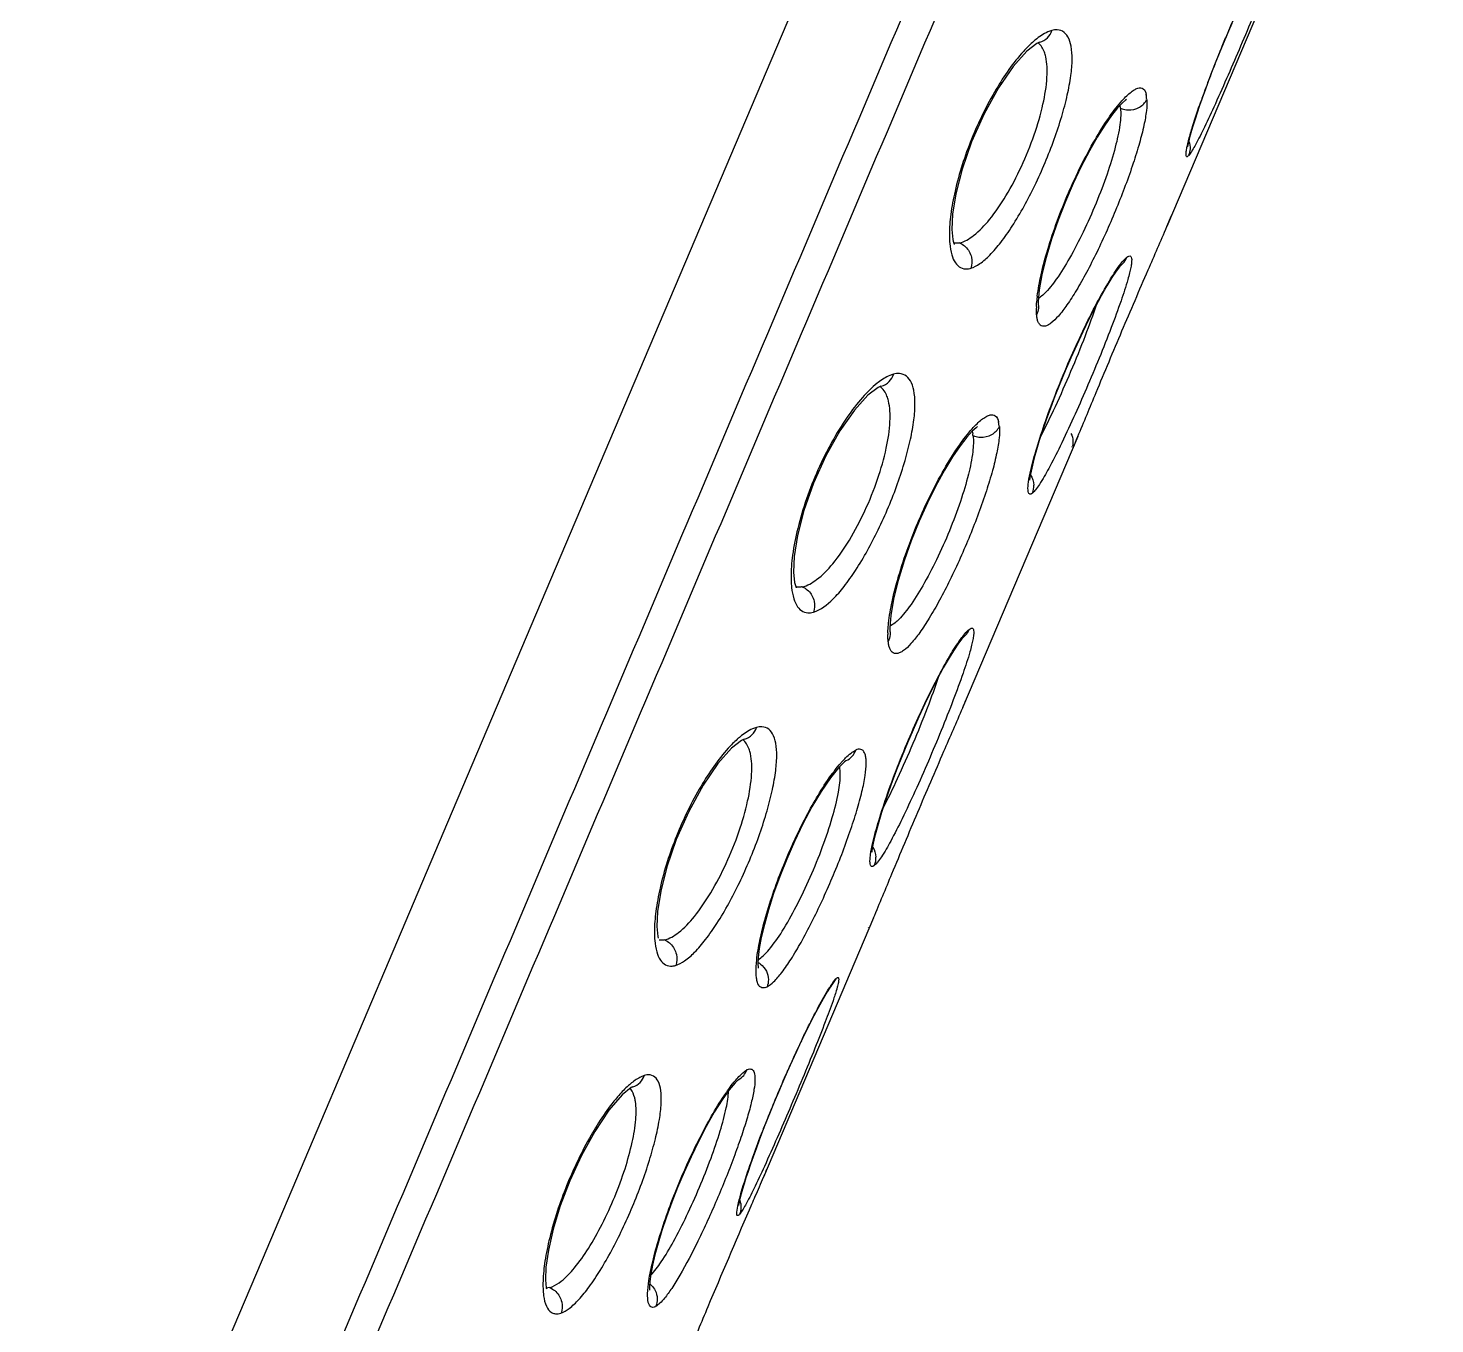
# Model space of a CAD drawing. Header units: millimetres. Extents: x 789 to 1209, y 393 to 987.
# Drawn here: x 899.84 to 915.99, y 886.7 to 901.58 of the extents above; entities that cross this region are included whole.
import ezdxf

# ---------------------------------------------------------------- set-up
doc = ezdxf.new("R2010")
doc.units = ezdxf.units.MM
doc.header["$LTSCALE"] = 0.1

msp = doc.modelspace()

# ---------------------------------------------------------------- linework, layer by layer
at = {"color": 7, "linetype": 'Continuous'}
for p, q in [((914.1781, 902.2724), (912.9165, 899.2999)), ((912.9164, 899.2999), (912.9684, 899.4263)), ((912.3878, 898.8553), (912.3892, 898.8563)), ((911.4391, 898.4406), (911.4403, 898.3958)), ((906.9116, 897.7768), (904.6543, 892.4551)), ((911.893, 896.8883), (910.5712, 893.7735)), ((911.8293, 896.7663), (911.8292, 896.7659)), ((908.6653, 895.1594), (908.6561, 895.1624)), ((909.7344, 894.6946), (909.7366, 894.6469)), ((910.5748, 894.5821), (910.5763, 894.5832)), ((909.2305, 893.1669), (909.2323, 893.1678)), ((909.5476, 891.3611), (908.2846, 888.3848)), ((909.4879, 891.2507), (909.4874, 891.2489)), ((909.0429, 890.5538), (909.0168, 890.513)), ((909.0621, 890.5814), (909.0429, 890.5538)), ((909.0718, 890.5939), (909.0621, 890.5814)), ((909.0709, 890.593), (909.071, 890.5931)), ((909.071, 890.5931), (909.1168, 890.6628)), ((908.8634, 890.2412), (908.8673, 890.2486)), ((906.7806, 889.4195), (906.7821, 889.4199)), ((907.9929, 889.503), (907.9941, 889.5036)), ((908.1229, 888.0094), (908.1501, 888.0723))]:
    msp.add_line(p, q, dxfattribs=at)
for points in [[(914.5258, 915.7133), (911.8839, 909.4821), (906.9116, 897.7768)], [(913.6622, 901.6335), (913.6118, 901.5162), (913.5631, 901.4001), (913.5164, 901.2861), (913.4721, 901.1752), (913.4305, 901.0683), (913.3915, 900.9658), (913.3554, 900.8681), (913.322, 900.7757), (913.2916, 900.6889), (913.2642, 900.6082), (913.2397, 900.5337), (913.2184, 900.4658), (913.2001, 900.405), (913.1849, 900.3515), (913.1728, 900.3055), (913.1637, 900.2675), (913.1575, 900.2381), (913.1542, 900.2185), (913.1539, 900.216)], [(911.4528, 901.416), (911.4237, 901.4022), (911.3086, 901.3133), (911.1529, 901.1397), (910.9829, 900.8928), (910.8179, 900.5938), (910.6745, 900.2725), (910.5651, 899.9587), (910.4938, 899.6779), (910.4563, 899.4442), (910.4472, 899.2669), (910.4578, 899.1523), (910.462, 899.1332)], [(912.4504, 900.7594), (912.4517, 900.7599), (912.4407, 900.7524), (912.4051, 900.7212), (912.3505, 900.6621), (912.2823, 900.5759), (912.2037, 900.4635), (912.1175, 900.3269), (912.0264, 900.1681), (911.9334, 899.9899), (911.8413, 899.7959), (911.7521, 899.5896), (911.6682, 899.3751), (911.5924, 899.1573), (911.5285, 898.9441), (911.4801, 898.7453), (911.4498, 898.5728), (911.4391, 898.4406)], [(910.462, 899.1332), (910.4739, 899.0979), (910.4756, 899.0944)], [(912.3921, 898.8586), (912.3728, 898.8371), (912.3354, 898.7879), (912.2857, 898.7141), (912.2268, 898.6185), (912.1613, 898.5045), (912.0919, 898.3758), (912.021, 898.2371), (911.9502, 898.0919), (911.8806, 897.943), (911.8131, 897.7928), (911.7486, 897.643), (911.6876, 897.4955), (911.6307, 897.3517), (911.5785, 897.2132), (911.5311, 897.0815), (911.4886, 896.9577), (911.4513, 896.8428), (911.4193, 896.7379), (911.3927, 896.6437), (911.3716, 896.5613), (911.3561, 896.4919), (911.3457, 896.4361), (911.3404, 896.396), (911.3398, 896.3896)], [(911.4405, 898.3937), (911.4415, 898.3849), (911.4436, 898.3737)], [(909.6333, 897.4678), (909.6007, 897.4528), (909.4832, 897.3635), (909.3286, 897.1935), (909.1618, 896.9547), (909.0003, 896.6657), (908.8586, 896.3522), (908.7486, 896.0398), (908.6756, 895.7538), (908.6375, 895.513), (908.6291, 895.3304), (908.6409, 895.2121), (908.6586, 895.1543), (908.6607, 895.1503)], [(910.7434, 897.0027), (910.7255, 896.9905), (910.6821, 896.9514), (910.6192, 896.8818), (910.5424, 896.7825), (910.4553, 896.6549), (910.3611, 896.5012), (910.2634, 896.3243), (910.1656, 896.1279), (910.0703, 895.9158), (909.9802, 895.6923), (909.8983, 895.4626), (909.8289, 895.235), (909.7764, 895.021), (909.7445, 894.8354), (909.7344, 894.6946)], [(910.5792, 894.5855), (910.5599, 894.5641), (910.5227, 894.515), (910.4731, 894.4414), (910.4144, 894.3461), (910.3491, 894.2323), (910.2798, 894.1038), (910.209, 893.9652), (910.1382, 893.82), (910.0686, 893.6711), (910.0011, 893.5207), (909.9366, 893.3709), (909.8756, 893.2232), (909.8187, 893.0792), (909.7664, 892.9406), (909.7189, 892.8088), (909.6764, 892.6849), (909.6391, 892.5699), (909.607, 892.4649), (909.5804, 892.3706), (909.5593, 892.2882), (909.5437, 892.2187), (909.5333, 892.1628), (909.5279, 892.1225), (909.5273, 892.1161)], [(909.7368, 894.6448), (909.7381, 894.6357), (909.7405, 894.6246)], [(908.0608, 893.4135), (908.0315, 893.3995), (907.9157, 893.3092), (907.7597, 893.1338), (907.5896, 892.8848), (907.4249, 892.5835), (907.2825, 892.2609), (907.1746, 891.9473), (907.1047, 891.6682), (907.0683, 891.4365), (907.0597, 891.2608), (907.0704, 891.1471), (907.0746, 891.1281)], [(909.2305, 893.1669), (909.2158, 893.1554), (909.1461, 893.0864), (909.0523, 892.969), (908.9476, 892.8147), (908.8408, 892.6349), (908.7372, 892.4406), (908.6397, 892.2393), (908.5501, 892.0364), (908.4697, 891.8358), (908.3997, 891.6406), (908.3408, 891.4556), (908.2937, 891.2858), (908.2588, 891.1356), (908.2357, 891.0084), (908.2236, 890.9072), (908.2206, 890.834), (908.2232, 890.7905), (908.224, 890.7853)], [(904.6543, 892.4551), (902.5263, 887.435), (900.5048, 882.6804)], [(909.0168, 890.513), (908.9851, 890.4602), (908.9484, 890.396), (908.9074, 890.3213), (908.8628, 890.2369), (908.8151, 890.1439), (908.7653, 890.0435), (908.714, 889.9372), (908.6617, 889.8262), (908.6092, 889.7119), (908.5568, 889.5953), (908.5052, 889.4778), (908.4547, 889.3604), (908.406, 889.2441), (908.3592, 889.1299), (908.3149, 889.0188), (908.2732, 888.9117), (908.2342, 888.809), (908.198, 888.7112), (908.1646, 888.6187), (908.1342, 888.5319), (908.1067, 888.451), (908.0822, 888.3765), (908.0607, 888.3085), (908.0424, 888.2476), (908.0272, 888.194), (908.015, 888.1479), (908.0058, 888.1098), (907.9996, 888.0803), (907.9962, 888.0606), (907.9959, 888.0581)], [(906.7806, 889.4195), (906.7655, 889.4121), (906.6625, 889.3303), (906.5092, 889.1539), (906.345, 888.9097), (906.1922, 888.6318), (906.0588, 888.3426), (905.9495, 888.0562), (905.8674, 887.7855), (905.8129, 887.5456), (905.7848, 887.349), (905.779, 887.2044), (905.7878, 887.1144), (905.7907, 887.1013)], [(907.9955, 889.5041), (907.9567, 889.4671), (907.8911, 889.3883), (907.8093, 889.2731), (907.7189, 889.1291), (907.6267, 888.9666), (907.5369, 888.7945), (907.4514, 888.6182), (907.3713, 888.4414), (907.2974, 888.2664), (907.2302, 888.0951), (907.1701, 887.9292), (907.1176, 887.7716), (907.073, 887.6246), (907.0367, 887.4906), (907.0087, 887.3717), (906.9892, 887.27), (906.9777, 887.1878), (906.9734, 887.1266), (906.9741, 887.0909), (906.9744, 887.0877)]]:
    msp.add_lwpolyline(points, dxfattribs=at)
for centre, radius, start, end in [((927.4697, 895.6398), 15.0534, 156.06875, 157.01536), ((926.6363, 895.982), 14.1524, 157.6302, 158.45221), ((927.3991, 895.6694), 14.9768, 157.01396, 157.63496), ((926.2576, 896.1309), 13.7455, 158.44978, 159.10682), ((924.8974, 896.6453), 12.2913, 159.08566, 160.19378), ((923.4599, 897.1641), 10.763, 160.19925, 160.63671), ((912.1191, 900.6326), 0.266, 9.89751, 13.59967), ((912.0564, 900.6216), 0.3297, 6.68031, 9.90781), ((913.0475, 900.2251), 0.1599, 318.30562, 319.61663), ((910.4897, 899.2742), 0.166, 263.08876, 264.47302), ((913.0921, 898.2961), 1.6765, 173.00685, 174.91166), ((912.4493, 898.3416), 1.032, 177.66706, 178.75983), ((910.1393, 896.8057), 0.8861, 127.46178, 128.37391), ((910.365, 896.8554), 0.3279, 8.15743, 11.38553), ((903.8028, 900.3231), 8.7891, 336.58269, 336.99533), ((911.6166, 896.828), 0.2215, 343.82339, 346.6112), ((911.1684, 896.3213), 0.2202, 338.08476, 2.81567), ((908.6836, 895.3332), 0.1747, 260.96789, 263.97898), ((910.7025, 894.6099), 0.9903, 178.58863, 179.75528), ((909.3554, 892.0479), 0.2204, 338.10138, 2.804), ((909.2296, 890.548), 0.1614, 135.36483, 136.68022), ((921.6776, 883.7703), 14.3568, 154.61575, 155.91949), ((919.9305, 884.5926), 12.4259, 154.32134, 154.58773), ((908.1563, 889.4907), 0.142, 114.35959, 118.03163), ((922.3421, 883.4715), 15.0854, 156.08109, 157.20242), ((922.3252, 883.4791), 15.0668, 155.91301, 156.08144), ((906.6302, 889.2917), 0.1649, 38.74796, 42.27184), ((907.2817, 888.8273), 0.8194, 128.7121, 130.23058), ((922.3058, 883.4863), 15.0462, 157.20086, 157.58638), ((921.5204, 883.8076), 14.1976, 157.57641, 158.81978), ((921.1393, 883.9559), 13.7886, 158.82215, 158.97967), ((907.8872, 888.064), 0.1602, 318.41377, 319.73967), ((906.9825, 887.0118), 0.1262, 295.84028, 299.85134)]:
    msp.add_arc(centre, radius, start, end, dxfattribs=at)
for points, knots in [([(899.8382, 878.0752), (900.5131, 879.6491), (901.8397, 882.7835), (903.8341, 887.4633), (905.8067, 892.1196), (908.4355, 898.3171), (911.7267, 906.0628), (914.358, 912.2611), (915.671, 915.3622)], [0, 0, 0, 0, 0.1268297, 0.2520511, 0.3767373, 0.5013279, 0.7506014, 1, 1, 1, 1]), ([(900.1869, 877.9832), (900.8558, 879.5427), (902.1733, 882.6589), (904.1612, 887.3193), (906.1323, 891.971), (908.7608, 898.1679), (912.0511, 905.9126), (914.6817, 912.1097), (915.9945, 915.2099)], [0, 0, 0, 0, 0.1258686, 0.250961, 0.3758275, 0.5006173, 0.750267, 1, 1, 1, 1]), ([(914.2431, 902.5716), (914.215, 902.4897), (914.147, 902.3071), (913.9828, 901.8925), (913.7512, 901.339), (913.5166, 900.8007), (913.3447, 900.4328), (913.2701, 900.285), (913.236, 900.2238)], [0, 0, 0, 0, 0.1015527, 0.2286265, 0.5234227, 0.8057902, 0.9177676, 1, 1, 1, 1]), ([(910.6632, 898.8217), (910.7002, 898.8336), (910.7804, 898.8772), (910.8955, 898.9801), (911.019, 899.1259), (911.2004, 899.3872), (911.4131, 899.7805), (911.5938, 900.2068), (911.7091, 900.5576), (911.7739, 900.8015), (911.8154, 901.0209), (911.8324, 901.2089), (911.8235, 901.3604), (911.7912, 901.4749), (911.7248, 901.5505), (911.6644, 901.5608), (911.6364, 901.5594)], [0, 0, 0, 0, 0.0367094, 0.0847176, 0.1449995, 0.2164715, 0.3844862, 0.5656571, 0.6525066, 0.7326455, 0.8034785, 0.8629873, 0.9102429, 0.9460606, 0.9735331, 1, 1, 1, 1]), ([(911.5936, 901.5516), (911.579, 901.5471), (911.5113, 901.5212), (911.4505, 901.4797), (911.4065, 901.4436)], [0, 0, 0, 0, 0.2125328, 1, 1, 1, 1]), ([(911.4561, 901.4168), (911.4891, 901.4259), (911.5491, 901.4613), (911.5845, 901.52), (911.5949, 901.5501)], [0, 0, 0, 0, 0.5174627, 1, 1, 1, 1]), ([(911.6364, 901.5594), (911.6329, 901.5592), (911.6185, 901.5576), (911.6043, 901.5546), (911.5936, 901.5516)], [0, 0, 0, 0, 0.2391601, 1, 1, 1, 1]), ([(911.4065, 901.4436), (911.3952, 901.4344), (911.3469, 901.393), (911.3022, 901.3477), (911.2693, 901.3115)], [0, 0, 0, 0, 0.2297928, 1, 1, 1, 1]), ([(911.5254, 901.2507), (911.5214, 901.2682), (911.5049, 901.327), (911.4722, 901.3839), (911.4383, 901.411)], [0, 0, 0, 0, 0.2928201, 1, 1, 1, 1]), ([(911.2693, 901.3115), (911.149, 901.1795), (910.9259, 900.8537), (910.6609, 900.3136), (910.5021, 899.8237), (910.4326, 899.4538), (910.4189, 899.2864), (910.4188, 899.2096)], [0, 0, 0, 0, 0.2325324, 0.5102489, 0.781956, 0.8999573, 1, 1, 1, 1]), ([(910.5338, 899.1129), (910.5936, 899.1257), (910.7242, 899.2062), (910.9009, 899.3944), (911.0827, 899.6641), (911.2528, 899.9911), (911.3963, 900.3437), (911.4962, 900.6875), (911.5465, 900.9886), (911.5428, 901.174), (911.5254, 901.2507)], [0, 0, 0, 0, 0.0744535, 0.1797469, 0.3145514, 0.4688932, 0.6284753, 0.777623, 0.9041693, 1, 1, 1, 1]), ([(912.3864, 900.7286), (912.4044, 900.7494), (912.4388, 900.7869), (912.4902, 900.8344), (912.5366, 900.8686), (912.5777, 900.8894), (912.6149, 900.8967), (912.6612, 900.8802), (912.6747, 900.842), (912.6798, 900.8178)], [0, 0, 0, 0, 0.209689, 0.386565, 0.5315269, 0.6463131, 0.7355015, 0.8116406, 1, 1, 1, 1]), ([(911.4281, 898.5002), (911.4381, 898.5823), (911.4716, 898.7624), (911.5794, 899.1623), (911.7746, 899.6872), (912.0196, 900.1868), (912.2314, 900.5288), (912.3353, 900.6696), (912.3864, 900.7286)], [0, 0, 0, 0, 0.1013465, 0.2241519, 0.5072503, 0.78619, 0.9043639, 1, 1, 1, 1]), ([(912.6871, 900.7605), (912.6901, 900.7178), (912.6828, 900.6173), (912.6524, 900.4499), (912.6005, 900.2481), (912.5013, 899.9303), (912.3426, 899.5092), (912.1574, 899.0927), (911.9978, 898.7792), (911.8847, 898.577), (911.7783, 898.4091), (911.6821, 898.2815), (911.6068, 898.2034), (911.5519, 898.1673), (911.5182, 898.1546), (911.4872, 898.1544), (911.4608, 898.1684), (911.4412, 898.1948), (911.433, 898.2166), (911.4295, 898.2289)], [0, 0, 0, 0, 0.0422687, 0.0988583, 0.1681267, 0.2479906, 0.4277603, 0.6123878, 0.6980335, 0.775244, 0.8412565, 0.894217, 0.9331561, 0.947493, 0.9588899, 0.9682721, 0.9771799, 0.987348, 1, 1, 1, 1]), ([(912.4682, 900.6396), (912.5137, 900.6372), (912.6039, 900.6574), (912.6685, 900.7236), (912.6871, 900.7605)], [0, 0, 0, 0, 0.5243091, 1, 1, 1, 1]), ([(912.6846, 900.7641), (912.6843, 900.7694), (912.6831, 900.7886), (912.6804, 900.8078), (912.6773, 900.8214)], [0, 0, 0, 0, 0.2736065, 1, 1, 1, 1]), ([(913.1884, 900.3716), (913.196, 900.3978), (913.2324, 900.519), (913.2727, 900.6389), (913.3057, 900.7326)], [0, 0, 0, 0, 0.215283, 1, 1, 1, 1]), ([(912.3839, 900.66), (912.3872, 900.6318), (912.3879, 900.5683), (912.3728, 900.4179), (912.323, 900.1923), (912.2293, 899.8915), (912.105, 899.5659), (911.9618, 899.2429), (911.8107, 898.9501), (911.6639, 898.7119), (911.5607, 898.5788), (911.5088, 898.5291)], [0, 0, 0, 0, 0.0363342, 0.0811677, 0.1938106, 0.3320365, 0.4853816, 0.64077, 0.7853692, 0.907787, 1, 1, 1, 1]), ([(912.3839, 900.6599), (912.3901, 900.6571), (912.4171, 900.6465), (912.4461, 900.6408), (912.4682, 900.6396)], [0, 0, 0, 0, 0.2373137, 1, 1, 1, 1]), ([(913.1665, 900.1153), (913.164, 900.1127), (913.1594, 900.1082), (913.1527, 900.1034), (913.1464, 900.1016), (913.1384, 900.1059), (913.1359, 900.1227), (913.1366, 900.1484), (913.1425, 900.1876), (913.1582, 900.2635), (913.1753, 900.3261), (913.1884, 900.3716)], [0, 0, 0, 0, 0.0363641, 0.0629117, 0.0816108, 0.0974882, 0.1455542, 0.2321243, 0.3607601, 0.5321423, 1, 1, 1, 1]), ([(913.169, 900.2769), (913.1789, 900.25), (913.1883, 900.1944), (913.1765, 900.1395), (913.1665, 900.1153)], [0, 0, 0, 0, 0.523156, 1, 1, 1, 1]), ([(913.236, 900.2238), (913.224, 900.2023), (913.203, 900.1663), (913.1798, 900.1314), (913.1689, 900.1181)], [0, 0, 0, 0, 0.5890527, 1, 1, 1, 1]), ([(911.8929, 896.8882), (911.9647, 897.0569), (912.1317, 897.4623), (912.3999, 898.1011), (912.672, 898.7352), (912.8459, 899.1338), (912.9164, 899.2999)], [0, 0, 0, 0, 0.2098434, 0.5020461, 0.7933491, 1, 1, 1, 1]), ([(910.4188, 899.2096), (910.4188, 899.2004), (910.4191, 899.1656), (910.4208, 899.1307), (910.4231, 899.1051)], [0, 0, 0, 0, 0.2624698, 1, 1, 1, 1]), ([(910.4231, 899.1051), (910.4271, 899.0615), (910.4394, 898.9844), (910.4786, 898.886), (910.542, 898.8223), (910.5965, 898.8125), (910.6218, 898.8139)], [0, 0, 0, 0, 0.3372266, 0.5987435, 0.8049264, 1, 1, 1, 1]), ([(910.5336, 899.1128), (910.5285, 899.1117), (910.5087, 899.1082), (910.4885, 899.1075), (910.4737, 899.109)], [0, 0, 0, 0, 0.2621585, 1, 1, 1, 1]), ([(910.5338, 899.1129), (910.5401, 899.1104), (910.566, 899.0986), (910.5895, 899.0818), (910.6052, 899.0668)], [0, 0, 0, 0, 0.2367875, 1, 1, 1, 1]), ([(910.6052, 899.0668), (910.6379, 899.0354), (910.6836, 898.9536), (910.679, 898.8607), (910.6651, 898.8205)], [0, 0, 0, 0, 0.5158845, 1, 1, 1, 1]), ([(912.3739, 898.8544), (912.3888, 898.8744), (912.415, 898.9073), (912.4447, 898.9377), (912.4586, 898.9478)], [0, 0, 0, 0, 0.5925425, 1, 1, 1, 1]), ([(912.3892, 898.8563), (912.3974, 898.8625), (912.4264, 898.8879), (912.4481, 898.9215), (912.4586, 898.9477)], [0, 0, 0, 0, 0.2647214, 1, 1, 1, 1]), ([(912.4586, 898.9477), (912.4655, 898.9533), (912.4767, 898.9622), (912.4994, 898.9649), (912.5113, 898.9454), (912.513, 898.918), (912.5107, 898.8785), (912.5021, 898.8272), (912.488, 898.7641), (912.4757, 898.7184), (912.4687, 898.6937)], [0, 0, 0, 0, 0.082942, 0.1347363, 0.18738, 0.271203, 0.393967, 0.5567004, 0.7589889, 1, 1, 1, 1]), ([(910.6218, 898.8139), (910.6322, 898.8147), (910.6461, 898.817), (910.6597, 898.8206), (910.6632, 898.8217)], [0, 0, 0, 0, 0.7386379, 1, 1, 1, 1]), ([(911.3536, 896.5029), (911.373, 896.5874), (911.4255, 896.7754), (911.5657, 897.2003), (911.7888, 897.7611), (912.0412, 898.2966), (912.241, 898.6551), (912.3313, 898.7971), (912.3739, 898.8544)], [0, 0, 0, 0, 0.1010702, 0.2273662, 0.5215328, 0.8041895, 0.9167863, 1, 1, 1, 1]), ([(912.4687, 898.6937), (912.4452, 898.6106), (912.3843, 898.4252), (912.2292, 898.0053), (911.9996, 897.447), (911.7578, 896.9074), (911.5733, 896.5424), (911.4907, 896.3974), (911.4518, 896.3386)], [0, 0, 0, 0, 0.1009039, 0.2276303, 0.5225611, 0.8054503, 0.9175949, 1, 1, 1, 1]), ([(911.5088, 898.5291), (911.5028, 898.5234), (911.4811, 898.5034), (911.4575, 898.4853), (911.4392, 898.4745)], [0, 0, 0, 0, 0.2801569, 1, 1, 1, 1]), ([(911.417, 898.2918), (911.4175, 898.2864), (911.4197, 898.2665), (911.4232, 898.2467), (911.4269, 898.2326)], [0, 0, 0, 0, 0.2729006, 1, 1, 1, 1]), ([(911.4196, 898.288), (911.4191, 898.2939), (911.4174, 898.3191), (911.4172, 898.3445), (911.4176, 898.3639)], [0, 0, 0, 0, 0.2310779, 1, 1, 1, 1]), ([(911.4182, 898.3836), (911.4184, 898.3885), (911.4194, 898.4089), (911.4209, 898.4293), (911.4222, 898.4447)], [0, 0, 0, 0, 0.2401173, 1, 1, 1, 1]), ([(911.4405, 898.3937), (911.4414, 898.3842), (911.4421, 898.3479), (911.4317, 898.3117), (911.4196, 898.288)], [0, 0, 0, 0, 0.2640214, 1, 1, 1, 1]), ([(911.4656, 896.8858), (911.5257, 897.0001), (911.6459, 897.2497), (911.8174, 897.6379), (911.9768, 898.0307), (912.0718, 898.2902), (912.1119, 898.4125)], [0, 0, 0, 0, 0.233523, 0.5005909, 0.7673172, 1, 1, 1, 1]), ([(909.5892, 897.5004), (909.5281, 897.452), (909.4044, 897.3279), (909.2311, 897.101), (909.0609, 896.8214), (908.8524, 896.4028), (908.6988, 895.9657), (908.6151, 895.5456), (908.5993, 895.3546), (908.6, 895.2674)], [0, 0, 0, 0, 0.0936202, 0.209203, 0.3424472, 0.486087, 0.7706665, 0.8953045, 1, 1, 1, 1]), ([(908.8569, 894.8714), (908.9429, 894.8981), (909.0689, 894.9998), (909.2182, 895.1729), (909.4018, 895.434), (909.6153, 895.8266), (909.7958, 896.2532), (909.9098, 896.6045), (909.9731, 896.8488), (910.0129, 897.0688), (910.0278, 897.2575), (910.0167, 897.41), (909.9818, 897.5255), (909.9131, 897.6016), (909.8514, 897.613), (909.8225, 897.6122)], [0, 0, 0, 0, 0.0846754, 0.1449416, 0.2162794, 0.3838189, 0.5644329, 0.6510167, 0.7309173, 0.8015908, 0.8610665, 0.9084764, 0.9447074, 0.9728582, 1, 1, 1, 1]), ([(909.7765, 897.6044), (909.7626, 897.6003), (909.6995, 897.5774), (909.642, 897.541), (909.6004, 897.509)], [0, 0, 0, 0, 0.2163186, 1, 1, 1, 1]), ([(909.6366, 897.4686), (909.6701, 897.4773), (909.7312, 897.5128), (909.767, 897.5724), (909.7775, 897.6029)], [0, 0, 0, 0, 0.5170457, 1, 1, 1, 1]), ([(909.8225, 897.6122), (909.8188, 897.6119), (909.8033, 897.6105), (909.7879, 897.6075), (909.7765, 897.6044)], [0, 0, 0, 0, 0.2392066, 1, 1, 1, 1]), ([(909.7189, 897.2992), (909.7144, 897.3175), (909.6961, 897.3789), (909.6598, 897.4377), (909.6231, 897.4649)], [0, 0, 0, 0, 0.2920177, 1, 1, 1, 1]), ([(908.7281, 895.1629), (908.7887, 895.1752), (908.9215, 895.2541), (909.101, 895.4415), (909.2846, 895.7105), (909.4554, 896.0373), (909.5984, 896.3901), (909.6964, 896.7346), (909.744, 897.0366), (909.7376, 897.2224), (909.7189, 897.2992)], [0, 0, 0, 0, 0.0752434, 0.1807012, 0.315346, 0.4694076, 0.628668, 0.7774935, 0.9038678, 1, 1, 1, 1]), ([(910.9925, 897.0028), (910.9965, 896.96), (910.9913, 896.8588), (910.963, 896.6903), (910.9129, 896.4874), (910.8155, 896.1682), (910.6577, 895.7457), (910.4718, 895.3286), (910.3106, 895.0152), (910.1958, 894.8135), (910.0875, 894.6464), (909.9892, 894.5198), (909.9118, 894.4429), (909.8551, 894.4079), (909.8201, 894.396), (909.7878, 894.3969), (909.7604, 894.4122), (909.7398, 894.4399), (909.731, 894.4627), (909.7272, 894.4755)], [0, 0, 0, 0, 0.0423393, 0.0988552, 0.1679717, 0.2476313, 0.4269025, 0.6109719, 0.696331, 0.7732689, 0.8390579, 0.8918834, 0.9308777, 0.9453745, 0.9570313, 0.9667783, 0.9761483, 0.9868294, 1, 1, 1, 1]), ([(910.6786, 896.9764), (910.6971, 896.9971), (910.7324, 897.0344), (910.7853, 897.0813), (910.8332, 897.1149), (910.8759, 897.135), (910.9147, 897.1414), (910.9627, 897.1237), (910.9779, 897.0847), (910.9838, 897.0597)], [0, 0, 0, 0, 0.2063223, 0.38083, 0.524537, 0.6393279, 0.7299137, 0.8084877, 1, 1, 1, 1]), ([(910.7737, 896.8819), (910.8192, 896.8796), (910.9092, 896.9), (910.9738, 896.966), (910.9925, 897.0028)], [0, 0, 0, 0, 0.5240725, 1, 1, 1, 1]), ([(910.9899, 897.0065), (910.9895, 897.0117), (910.9878, 897.0308), (910.9847, 897.0499), (910.9813, 897.0634)], [0, 0, 0, 0, 0.2723342, 1, 1, 1, 1]), ([(909.7202, 894.7471), (909.7291, 894.8295), (909.7608, 895.0105), (909.8659, 895.4117), (910.0599, 895.9378), (910.3063, 896.4374), (910.5209, 896.7782), (910.6266, 896.918), (910.6786, 896.9764)], [0, 0, 0, 0, 0.101505, 0.2243562, 0.507349, 0.7861159, 0.9042586, 1, 1, 1, 1]), ([(910.6896, 896.902), (910.6983, 896.84), (910.689, 896.688), (910.6373, 896.4347), (910.5449, 896.1322), (910.4217, 895.8047), (910.2775, 895.4807), (910.1243, 895.1876), (909.976, 894.9497), (909.87, 894.8187), (909.8172, 894.7705)], [0, 0, 0, 0, 0.0801659, 0.1926904, 0.3313717, 0.484944, 0.640854, 0.785651, 0.9084301, 1, 1, 1, 1]), ([(910.6895, 896.9019), (910.6958, 896.8991), (910.7228, 896.8886), (910.7517, 896.883), (910.7737, 896.8819)], [0, 0, 0, 0, 0.2372313, 1, 1, 1, 1]), ([(911.3726, 896.2391), (911.3666, 896.2343), (911.3559, 896.2263), (911.3348, 896.2276), (911.3243, 896.2476), (911.3186, 896.2926), (911.3277, 896.3808), (911.343, 896.4568), (911.3536, 896.5029)], [0, 0, 0, 0, 0.0724635, 0.1208394, 0.1771575, 0.2645646, 0.553796, 1, 1, 1, 1]), ([(911.4518, 896.3386), (911.438, 896.3178), (911.4137, 896.283), (911.3859, 896.2506), (911.3726, 896.2391)], [0, 0, 0, 0, 0.5870387, 1, 1, 1, 1]), ([(908.6, 895.2674), (908.6001, 895.2575), (908.6008, 895.2199), (908.6032, 895.1823), (908.6063, 895.1548)], [0, 0, 0, 0, 0.2631717, 1, 1, 1, 1]), ([(908.6063, 895.1548), (908.611, 895.1115), (908.6247, 895.0347), (908.6664, 894.9368), (908.7314, 894.8735), (908.7866, 894.8628), (908.8124, 894.8637)], [0, 0, 0, 0, 0.3330992, 0.5939181, 0.8023942, 1, 1, 1, 1]), ([(908.7278, 895.1629), (908.7225, 895.1618), (908.7018, 895.1584), (908.6807, 895.1579), (908.6653, 895.1595)], [0, 0, 0, 0, 0.2616551, 1, 1, 1, 1]), ([(908.7281, 895.1629), (908.7343, 895.1604), (908.76, 895.1487), (908.7835, 895.1319), (908.799, 895.1169)], [0, 0, 0, 0, 0.2367344, 1, 1, 1, 1]), ([(908.799, 895.1169), (908.8317, 895.0854), (908.8772, 895.0035), (908.8725, 894.9106), (908.8587, 894.8704)], [0, 0, 0, 0, 0.5158321, 1, 1, 1, 1]), ([(908.8124, 894.8637), (908.816, 894.8639), (908.831, 894.8652), (908.8459, 894.8683), (908.8569, 894.8714)], [0, 0, 0, 0, 0.2397109, 1, 1, 1, 1]), ([(909.7124, 894.6343), (909.7126, 894.6431), (909.714, 894.6807), (909.7172, 894.7183), (909.7202, 894.7471)], [0, 0, 0, 0, 0.2335486, 1, 1, 1, 1]), ([(909.8172, 894.7705), (909.81, 894.7638), (909.7839, 894.7412), (909.7553, 894.721), (909.7331, 894.7102)], [0, 0, 0, 0, 0.2846745, 1, 1, 1, 1]), ([(909.5395, 892.2258), (909.559, 892.3103), (909.6115, 892.4986), (909.752, 892.9239), (909.9751, 893.4852), (910.2276, 894.0212), (910.4273, 894.3801), (910.5177, 894.5222), (910.5603, 894.5795)], [0, 0, 0, 0, 0.1011101, 0.2274466, 0.5216115, 0.8042115, 0.916796, 1, 1, 1, 1]), ([(909.716, 894.5342), (909.7153, 894.5403), (909.7128, 894.5669), (909.7121, 894.5936), (909.7121, 894.6141)], [0, 0, 0, 0, 0.2302887, 1, 1, 1, 1]), ([(909.7368, 894.6448), (909.738, 894.6349), (909.7394, 894.597), (909.7288, 894.5589), (909.716, 894.5342)], [0, 0, 0, 0, 0.2643384, 1, 1, 1, 1]), ([(910.5603, 894.5795), (910.5753, 894.5997), (910.6017, 894.6332), (910.6316, 894.6641), (910.6456, 894.6746)], [0, 0, 0, 0, 0.5899343, 1, 1, 1, 1]), ([(910.5763, 894.5832), (910.5844, 894.5894), (910.6134, 894.6148), (910.6351, 894.6483), (910.6456, 894.6746)], [0, 0, 0, 0, 0.2646824, 1, 1, 1, 1]), ([(910.6456, 894.6746), (910.6523, 894.6799), (910.6635, 894.6884), (910.6859, 894.69), (910.6973, 894.6703), (910.6992, 894.643), (910.6968, 894.6034), (910.6881, 894.5521), (910.674, 894.4889), (910.6617, 894.4433), (910.6547, 894.4185)], [0, 0, 0, 0, 0.0806705, 0.1316909, 0.1850005, 0.2692543, 0.3922009, 0.5552963, 0.7582236, 1, 1, 1, 1]), ([(910.6547, 894.4185), (910.6311, 894.3352), (910.5701, 894.1496), (910.4149, 893.7293), (910.2294, 893.2773), (910.0294, 892.8241), (909.8861, 892.5172), (909.7587, 892.2652), (909.6763, 892.12), (909.6372, 892.0611)], [0, 0, 0, 0, 0.100965, 0.2277261, 0.5226236, 0.6706337, 0.8054954, 0.9176308, 1, 1, 1, 1]), ([(909.7128, 894.5366), (909.7135, 894.5312), (909.716, 894.5114), (909.72, 894.4918), (909.724, 894.4778)], [0, 0, 0, 0, 0.2717096, 1, 1, 1, 1]), ([(909.6541, 892.6153), (909.714, 892.7294), (909.8337, 892.9783), (910.0046, 893.3653), (910.1634, 893.7568), (910.2581, 894.0154), (910.2981, 894.1373)], [0, 0, 0, 0, 0.2337375, 0.5006957, 0.7672617, 1, 1, 1, 1]), ([(909.5476, 891.3612), (909.6191, 891.5295), (909.786, 891.9349), (910.0544, 892.5735), (910.3264, 893.2084), (910.5007, 893.6073), (910.5713, 893.7738)], [0, 0, 0, 0, 0.2093917, 0.5017611, 0.7929708, 1, 1, 1, 1]), ([(910.5713, 893.7738), (910.5749, 893.7822), (910.5874, 893.8117), (910.5997, 893.8413), (910.6083, 893.8625)], [0, 0, 0, 0, 0.2864438, 1, 1, 1, 1]), ([(907.2738, 890.8154), (907.3107, 890.8272), (907.3906, 890.8707), (907.5053, 890.9736), (907.6283, 891.1193), (907.8091, 891.3808), (908.0212, 891.7744), (908.2014, 892.2011), (908.3165, 892.5523), (908.3811, 892.7965), (908.4226, 893.0163), (908.4396, 893.2048), (908.4308, 893.3567), (908.3987, 893.4714), (908.3325, 893.5473), (908.2721, 893.5578), (908.2441, 893.5565)], [0, 0, 0, 0, 0.036544, 0.0844089, 0.1445875, 0.2159888, 0.3839429, 0.56513, 0.6520275, 0.7322434, 0.8031795, 0.8628073, 0.9101794, 0.9460824, 0.973578, 1, 1, 1, 1]), ([(908.0147, 893.4407), (908.0035, 893.4315), (907.9558, 893.3904), (907.9116, 893.3455), (907.879, 893.3096)], [0, 0, 0, 0, 0.2298851, 1, 1, 1, 1]), ([(908.2019, 893.5488), (908.1872, 893.5443), (908.1195, 893.5185), (908.0587, 893.4768), (908.0147, 893.4407)], [0, 0, 0, 0, 0.2124095, 1, 1, 1, 1]), ([(908.0644, 893.4144), (908.0975, 893.4234), (908.1577, 893.4589), (908.1932, 893.5178), (908.2036, 893.5481)], [0, 0, 0, 0, 0.5174971, 1, 1, 1, 1]), ([(908.2458, 893.5556), (908.2424, 893.5553), (908.2282, 893.5539), (908.2142, 893.551), (908.2037, 893.5481)], [0, 0, 0, 0, 0.2391656, 1, 1, 1, 1]), ([(907.879, 893.3096), (907.759, 893.1777), (907.5365, 892.8516), (907.2725, 892.311), (907.1143, 891.8205), (907.045, 891.45), (907.0312, 891.2822), (907.031, 891.2052)], [0, 0, 0, 0, 0.2321467, 0.5097342, 0.7815984, 0.8997609, 1, 1, 1, 1]), ([(908.1331, 893.2479), (908.1291, 893.2654), (908.1127, 893.3243), (908.0801, 893.3813), (908.0462, 893.4084)], [0, 0, 0, 0, 0.2928832, 1, 1, 1, 1]), ([(908.3211, 890.5684), (908.3505, 890.5832), (908.4135, 890.6353), (908.505, 890.7442), (908.609, 890.8967), (908.769, 891.1679), (908.9243, 891.4812), (909.0745, 891.8204), (909.1818, 892.0852), (909.2763, 892.3434), (909.3549, 892.5848), (909.4143, 892.8005), (909.4518, 892.983), (909.4656, 893.1116), (909.4617, 893.1935), (909.4522, 893.2462), (909.4217, 893.3017), (909.3741, 893.3001), (909.3552, 893.2945)], [0, 0, 0, 0, 0.0320531, 0.0782223, 0.1385878, 0.2115015, 0.3848824, 0.4788043, 0.5727966, 0.6631297, 0.7465735, 0.8200537, 0.8810059, 0.9277978, 0.9457943, 0.9603223, 0.9807761, 1, 1, 1, 1]), ([(909.2269, 893.1987), (909.2467, 893.2183), (909.2833, 893.2514), (909.3248, 893.2788), (909.3443, 893.2876)], [0, 0, 0, 0, 0.5662882, 1, 1, 1, 1]), ([(909.2323, 893.1678), (909.2588, 893.1796), (909.3056, 893.2134), (909.335, 893.2625), (909.3443, 893.2876)], [0, 0, 0, 0, 0.5204759, 1, 1, 1, 1]), ([(907.145, 891.1085), (907.2046, 891.1212), (907.3348, 891.2018), (907.5108, 891.3902), (907.6921, 891.6601), (907.8617, 891.9874), (908.0047, 892.3402), (908.1043, 892.6843), (908.1544, 892.9856), (908.1506, 893.1711), (908.1331, 893.2479)], [0, 0, 0, 0, 0.074241, 0.1794107, 0.3141802, 0.4685461, 0.6281852, 0.7774149, 0.9040637, 1, 1, 1, 1]), ([(909.0787, 893.0236), (909.0865, 893.0341), (909.1159, 893.0732), (909.1467, 893.1112), (909.1703, 893.1382)], [0, 0, 0, 0, 0.267646, 1, 1, 1, 1]), ([(909.1703, 893.1382), (909.1751, 893.1437), (909.1934, 893.1644), (909.2124, 893.1844), (909.2269, 893.1987)], [0, 0, 0, 0, 0.2645121, 1, 1, 1, 1]), ([(908.2055, 890.8798), (908.2136, 890.9545), (908.2422, 891.1183), (908.335, 891.4852), (908.5084, 891.9782), (908.7669, 892.5329), (908.9711, 892.8779), (909.0787, 893.0236)], [0, 0, 0, 0, 0.0965864, 0.2134518, 0.4865188, 0.7671015, 1, 1, 1, 1]), ([(908.22, 890.8795), (908.2419, 890.8927), (908.2873, 890.9299), (908.3853, 891.0361), (908.515, 891.2251), (908.6703, 891.5041), (908.8244, 891.8293), (908.963, 892.1701), (909.073, 892.4961), (909.145, 892.777), (909.1678, 892.9493), (909.1658, 893.0222)], [0, 0, 0, 0, 0.032205, 0.0733644, 0.1817917, 0.3197468, 0.4753445, 0.6346969, 0.7829586, 0.9081628, 1, 1, 1, 1]), ([(909.1658, 893.0222), (909.1656, 893.0296), (909.1643, 893.0561), (909.161, 893.0826), (909.1564, 893.1012)], [0, 0, 0, 0, 0.2775638, 1, 1, 1, 1]), ([(909.56, 891.9657), (909.5537, 891.9604), (909.5431, 891.9515), (909.5211, 891.9502), (909.5096, 891.9701), (909.5064, 891.9979), (909.507, 892.0383), (909.5159, 892.1159), (909.5289, 892.1796), (909.5395, 892.2258)], [0, 0, 0, 0, 0.0774324, 0.1269529, 0.1815254, 0.2680417, 0.3928823, 0.5567496, 1, 1, 1, 1]), ([(909.6372, 892.0611), (909.6238, 892.0408), (909.6002, 892.0074), (909.5729, 891.9762), (909.5599, 891.9657)], [0, 0, 0, 0, 0.5934877, 1, 1, 1, 1]), ([(907.031, 891.2052), (907.031, 891.1961), (907.0313, 891.1612), (907.033, 891.1264), (907.0353, 891.1008)], [0, 0, 0, 0, 0.2624073, 1, 1, 1, 1]), ([(907.0353, 891.1008), (907.0392, 891.057), (907.0513, 890.9794), (907.0902, 890.8806), (907.1533, 890.8164), (907.2078, 890.8063), (907.2331, 890.8078)], [0, 0, 0, 0, 0.3380208, 0.5999199, 0.8058396, 1, 1, 1, 1]), ([(907.1447, 891.1085), (907.1397, 891.1074), (907.1201, 891.1039), (907.1001, 891.1032), (907.0855, 891.1046)], [0, 0, 0, 0, 0.2621012, 1, 1, 1, 1]), ([(907.145, 891.1085), (907.1512, 891.106), (907.1771, 891.0943), (907.2007, 891.0775), (907.2163, 891.0625)], [0, 0, 0, 0, 0.2368192, 1, 1, 1, 1]), ([(907.2163, 891.0625), (907.2493, 891.0309), (907.2952, 890.9485), (907.29, 890.8551), (907.2758, 890.8148)], [0, 0, 0, 0, 0.5163289, 1, 1, 1, 1]), ([(908.3113, 890.5627), (908.3011, 890.559), (908.2808, 890.5543), (908.2376, 890.5668), (908.2134, 890.6147), (908.2019, 890.671), (908.1951, 890.7583), (908.2, 890.8291), (908.2055, 890.8798)], [0, 0, 0, 0, 0.0835773, 0.155986, 0.3294505, 0.4535396, 0.6063363, 1, 1, 1, 1]), ([(907.2331, 890.8078), (907.2432, 890.8085), (907.257, 890.8108), (907.2703, 890.8143), (907.2738, 890.8154)], [0, 0, 0, 0, 0.7387307, 1, 1, 1, 1]), ([(908.223, 890.8491), (908.2325, 890.8436), (908.271, 890.818), (908.3012, 890.7802), (908.3165, 890.7486)], [0, 0, 0, 0, 0.2386966, 1, 1, 1, 1]), ([(908.3165, 890.7486), (908.3306, 890.7194), (908.3459, 890.6572), (908.3352, 890.5945), (908.3246, 890.567)], [0, 0, 0, 0, 0.524147, 1, 1, 1, 1]), ([(908.8673, 890.2486), (908.8835, 890.2799), (908.9387, 890.3843), (908.9966, 890.4874), (909.0409, 890.5575)], [0, 0, 0, 0, 0.2979729, 1, 1, 1, 1]), ([(909.0409, 890.5575), (909.048, 890.5687), (909.0709, 890.604), (909.0948, 890.6389), (909.1143, 890.6602)], [0, 0, 0, 0, 0.3157481, 1, 1, 1, 1]), ([(909.1338, 890.5756), (909.1308, 890.5642), (909.1154, 890.5085), (909.0973, 890.4537), (909.0824, 890.4103)], [0, 0, 0, 0, 0.20509, 1, 1, 1, 1]), ([(909.1168, 890.6628), (909.1204, 890.6664), (909.1265, 890.6716), (909.1361, 890.6774), (909.1451, 890.6743), (909.1478, 890.6639), (909.1481, 890.6501), (909.1458, 890.6301), (909.141, 890.6047), (909.1365, 890.586), (909.1338, 890.5756)], [0, 0, 0, 0, 0.1149377, 0.1880604, 0.2380439, 0.3050555, 0.4107592, 0.5607858, 0.756952, 1, 1, 1, 1]), ([(909.0824, 890.4103), (909.0543, 890.3285), (908.9864, 890.1459), (908.8222, 889.7313), (908.5906, 889.1778), (908.3562, 888.6395), (908.1845, 888.2717), (908.1101, 888.1238), (908.076, 888.0627)], [0, 0, 0, 0, 0.1015871, 0.2286702, 0.5234667, 0.8058438, 0.9178067, 1, 1, 1, 1]), ([(908.7318, 889.977), (908.7431, 890.0005), (908.7861, 890.0891), (908.8302, 890.177), (908.8634, 890.2412)], [0, 0, 0, 0, 0.2649962, 1, 1, 1, 1]), ([(908.1015, 889.62), (908.1161, 889.6262), (908.1538, 889.6327), (908.1787, 889.5887), (908.1853, 889.5478), (908.1875, 889.4817), (908.1743, 889.3762), (908.1418, 889.2242), (908.0907, 889.0413), (908.0233, 888.8328), (907.9418, 888.6052), (907.849, 888.3658), (907.7155, 888.0441), (907.5454, 887.6707), (907.3705, 887.3325), (907.2375, 887.1159), (907.176, 887.0297), (907.1463, 886.9935)], [0, 0, 0, 0, 0.0162905, 0.0326473, 0.0446307, 0.0598015, 0.1002365, 0.1539185, 0.2196991, 0.2957391, 0.3795725, 0.4686339, 0.5601576, 0.7382911, 0.8911117, 0.9518376, 1, 1, 1, 1]), ([(907.9874, 889.5239), (908.0055, 889.5438), (908.0384, 889.5773), (908.0758, 889.6064), (908.0934, 889.616)], [0, 0, 0, 0, 0.5726801, 1, 1, 1, 1]), ([(907.9941, 889.5036), (908.0175, 889.516), (908.0584, 889.5485), (908.0847, 889.5933), (908.0934, 889.616)], [0, 0, 0, 0, 0.5205752, 1, 1, 1, 1]), ([(905.9559, 886.8231), (905.9906, 886.8357), (906.0659, 886.8815), (906.1738, 886.9862), (906.2914, 887.1337), (906.4664, 887.398), (906.6745, 887.7933), (906.8551, 888.2198), (906.9738, 888.57), (907.0426, 888.8132), (907.0892, 889.0317), (907.1123, 889.2182), (907.1101, 889.3676), (907.086, 889.4791), (907.0271, 889.5537), (906.9705, 889.5609), (906.9451, 889.5582)], [0, 0, 0, 0, 0.0352167, 0.0825673, 0.1428078, 0.2146853, 0.3843525, 0.5675973, 0.6555069, 0.7366523, 0.8082838, 0.868225, 0.9153383, 0.950154, 0.9756436, 1, 1, 1, 1]), ([(906.7525, 889.4529), (906.7407, 889.443), (906.6896, 889.3974), (906.6428, 889.3471), (906.6082, 889.3069)], [0, 0, 0, 0, 0.2256845, 1, 1, 1, 1]), ([(906.9129, 889.5509), (906.9016, 889.547), (906.85, 889.5258), (906.8034, 889.4941), (906.7693, 889.4667)], [0, 0, 0, 0, 0.2145978, 1, 1, 1, 1]), ([(906.7821, 889.4199), (906.8138, 889.4298), (906.8709, 889.465), (906.9052, 889.5217), (906.9155, 889.5507)], [0, 0, 0, 0, 0.518663, 1, 1, 1, 1]), ([(907.8497, 889.3463), (907.8565, 889.3562), (907.8823, 889.3931), (907.9091, 889.4293), (907.9296, 889.4552)], [0, 0, 0, 0, 0.267038, 1, 1, 1, 1]), ([(907.9296, 889.4552), (907.9345, 889.4615), (907.9532, 889.4849), (907.9727, 889.5077), (907.9874, 889.5239)], [0, 0, 0, 0, 0.2666641, 1, 1, 1, 1]), ([(906.6082, 889.3069), (906.4917, 889.1714), (906.2745, 888.84), (906.0122, 888.2957), (905.8492, 887.8045), (905.7726, 887.4347), (905.7543, 887.2678), (905.7518, 887.1913)], [0, 0, 0, 0, 0.2319638, 0.5104232, 0.7828057, 0.9006949, 1, 1, 1, 1]), ([(905.9616, 887.1899), (906.0175, 887.2342), (906.1301, 887.3541), (906.2853, 887.5759), (906.4378, 887.8508), (906.5786, 888.1568), (906.6947, 888.4705), (906.7772, 888.7678), (906.8218, 889.0263), (906.8237, 889.1853), (906.8131, 889.2528)], [0, 0, 0, 0, 0.093696, 0.2140979, 0.3548912, 0.5058624, 0.6559747, 0.7935244, 0.9103488, 1, 1, 1, 1]), ([(906.8131, 889.2528), (906.8108, 889.2675), (906.8009, 889.3173), (906.7814, 889.3668), (906.7588, 889.395)], [0, 0, 0, 0, 0.2915867, 1, 1, 1, 1]), ([(906.9673, 887.1942), (906.9785, 887.2681), (907.0126, 887.4305), (907.1139, 887.7959), (907.2926, 888.2892), (907.5493, 888.8473), (907.7469, 889.1971), (907.8497, 889.3463)], [0, 0, 0, 0, 0.0958191, 0.2125332, 0.4862358, 0.7675817, 1, 1, 1, 1]), ([(906.9865, 887.2556), (907.0326, 887.3026), (907.126, 887.4299), (907.2621, 887.6597), (907.407, 887.9469), (907.5507, 888.2666), (907.68, 888.592), (907.7843, 888.8965), (907.855, 889.1543), (907.8811, 889.3107), (907.8823, 889.3765)], [0, 0, 0, 0, 0.0849189, 0.2025192, 0.3448551, 0.4998553, 0.6548533, 0.7967676, 0.915044, 1, 1, 1, 1]), ([(908.0291, 888.2103), (908.0589, 888.3134), (908.1351, 888.5453), (908.2192, 888.7744), (908.2682, 888.9018)], [0, 0, 0, 0, 0.4402726, 1, 1, 1, 1]), ([(908.2848, 888.385), (908.2885, 888.3937), (908.3012, 888.4239), (908.3138, 888.4541), (908.3226, 888.4757)], [0, 0, 0, 0, 0.2872143, 1, 1, 1, 1]), ([(908.1501, 888.0723), (908.1634, 888.1029), (908.2084, 888.207), (908.2535, 888.3112), (908.2848, 888.385)], [0, 0, 0, 0, 0.2933644, 1, 1, 1, 1]), ([(908.0083, 887.9578), (908.0056, 887.9548), (908.0008, 887.9497), (907.9938, 887.9443), (907.9874, 887.9415), (907.9789, 887.9446), (907.9761, 887.9617), (907.9779, 888.0036), (907.996, 888.0905), (908.0159, 888.1648), (908.0291, 888.2103)], [0, 0, 0, 0, 0.0392794, 0.0681484, 0.0881916, 0.10389, 0.1498616, 0.2356218, 0.5348024, 1, 1, 1, 1]), ([(908.011, 888.1185), (908.0208, 888.0917), (908.0299, 888.0364), (908.0181, 887.9819), (908.0083, 887.9578)], [0, 0, 0, 0, 0.5231004, 1, 1, 1, 1]), ([(907.2646, 885.9808), (907.3188, 886.1084), (907.4454, 886.4145), (907.7281, 887.0921), (907.9627, 887.6396), (908.1229, 888.0094)], [0, 0, 0, 0, 0.1887479, 0.451244, 1, 1, 1, 1]), ([(908.076, 888.0627), (908.0642, 888.0417), (908.0439, 888.0068), (908.0213, 887.973), (908.0107, 887.9606)], [0, 0, 0, 0, 0.5954746, 1, 1, 1, 1]), ([(905.7518, 887.1913), (905.7499, 887.135), (905.7525, 887.0364), (905.7791, 886.9105), (905.8301, 886.8363), (905.8838, 886.8143), (905.9112, 886.8139), (905.9248, 886.8156)], [0, 0, 0, 0, 0.3640633, 0.6343237, 0.8270381, 0.9113376, 1, 1, 1, 1]), ([(905.8262, 887.1158), (905.8369, 887.1185), (905.886, 887.1352), (905.9298, 887.1646), (905.9616, 887.1899)], [0, 0, 0, 0, 0.2145468, 1, 1, 1, 1]), ([(907.0403, 886.8965), (907.0318, 886.8925), (907.0149, 886.8866), (906.9881, 886.8931), (906.9699, 886.9157), (906.9531, 886.967), (906.9508, 887.0628), (906.9599, 887.1453), (906.9673, 887.1942)], [0, 0, 0, 0, 0.0787397, 0.1432352, 0.2145368, 0.3088471, 0.5890096, 1, 1, 1, 1]), ([(906.9771, 887.1607), (906.9835, 887.1556), (907.0086, 887.1328), (907.0288, 887.1046), (907.04, 887.0815)], [0, 0, 0, 0, 0.24404, 1, 1, 1, 1]), ([(905.8262, 887.1158), (905.8325, 887.1133), (905.8587, 887.1017), (905.8827, 887.0849), (905.8986, 887.0698)], [0, 0, 0, 0, 0.2370077, 1, 1, 1, 1]), ([(905.8986, 887.0698), (905.9319, 887.0383), (905.9786, 886.9559), (905.9731, 886.862), (905.9586, 886.8216)], [0, 0, 0, 0, 0.5167832, 1, 1, 1, 1]), ([(907.04, 887.0815), (907.0541, 887.0525), (907.0694, 886.9906), (907.0587, 886.928), (907.0481, 886.9006)], [0, 0, 0, 0, 0.5237627, 1, 1, 1, 1]), ([(907.1463, 886.9935), (907.1297, 886.9734), (907.0997, 886.9396), (907.0647, 886.9101), (907.0481, 886.9006)], [0, 0, 0, 0, 0.5771274, 1, 1, 1, 1])]:
    msp.add_open_spline(points, degree=3, knots=knots, dxfattribs=at)
for points in [[(910.6791, 896.9481), (910.6821, 896.939), (910.6845, 896.9296), (910.6864, 896.9202)], [(911.8153, 896.9248), (911.829, 896.8972), (911.8367, 896.8659), (911.8379, 896.8351)], [(911.8379, 896.8351), (911.8386, 896.8155), (911.8366, 896.7957), (911.8321, 896.7767)], [(911.3505, 896.447), (911.3728, 896.4135), (911.3863, 896.3724), (911.3883, 896.3321)], [(909.3552, 893.2945), (909.3503, 893.2929), (909.3454, 893.291), (909.3407, 893.2889)], [(909.538, 892.1734), (909.5602, 892.1399), (909.5736, 892.0989), (909.5756, 892.0587)], [(908.3072, 890.5626), (908.312, 890.5643), (908.3166, 890.5662), (908.3211, 890.5684)], [(906.9451, 889.5582), (906.9342, 889.5567), (906.9234, 889.5542), (906.9129, 889.5509)], [(905.8259, 887.1157), (905.8145, 887.1129), (905.8027, 887.1111), (905.7908, 887.1106)], [(905.9248, 886.8156), (905.9353, 886.8171), (905.9458, 886.8197), (905.9559, 886.8231)]]:
    msp.add_open_spline(points, degree=3, dxfattribs=at)

doc.saveas('drawing.dxf')
